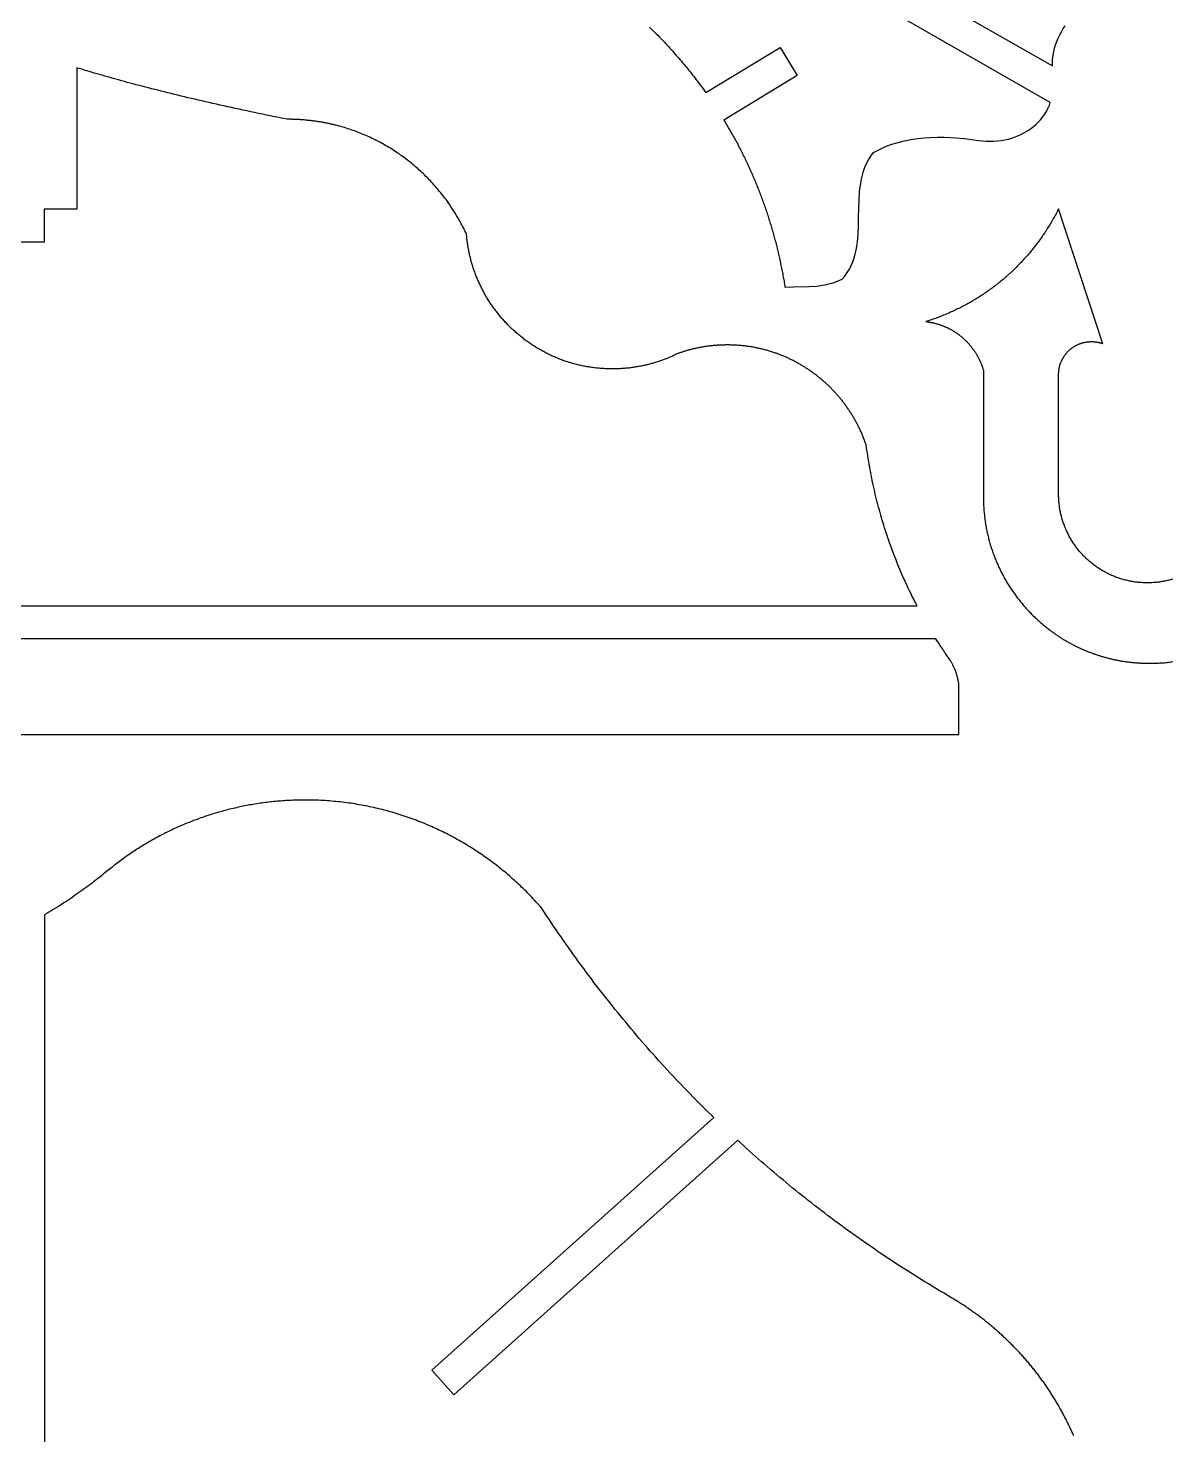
# Model space of a CAD drawing. Extents: x 25 to 747, y 34 to 1185.
# Drawn here: x 200.6 to 414.1, y 296.1 to 558.6 of the extents above; entities that cross this region are included whole.
import ezdxf

# ---------------------------------------------------------------- set-up
doc = ezdxf.new("R2010")
doc.units = 0
doc.layers.add('Default_Layer', color=1, linetype='CONTINUOUS')

msp = doc.modelspace()

# ---------------------------------------------------------------- linework, layer by layer
at = {"layer": 'Default_Layer'}
for points in [[(365.89, 566.39), (391.79, 551.56), (391.79, 552.04), (391.84, 552.77), (391.92, 553.48), (392.04, 554.17), (392.19, 554.84), (392.38, 555.5), (392.6, 556.14), (392.86, 556.76), (393.15, 557.36), (393.46, 557.94), (393.81, 558.51), (394.19, 559.05)], [(316.56, 558.8), (316.83, 558.55), (317.09, 558.29), (317.35, 558.04), (317.6, 557.78), (317.86, 557.52), (318.12, 557.27), (318.37, 557.01), (318.63, 556.75), (318.88, 556.48), (319.13, 556.22), (319.38, 555.96), (319.63, 555.69), (319.88, 555.43), (320.13, 555.16), (320.38, 554.89), (320.62, 554.62), (320.87, 554.35), (321.11, 554.08), (321.35, 553.81), (321.59, 553.53), (321.83, 553.26), (322.07, 552.98), (322.31, 552.7), (322.55, 552.43), (322.78, 552.15), (323.02, 551.86), (323.25, 551.58), (323.49, 551.3), (323.72, 551.01), (323.95, 550.73), (324.18, 550.44), (324.41, 550.15), (324.64, 549.86), (324.87, 549.57), (325.09, 549.28), (325.32, 548.99), (325.54, 548.69), (325.76, 548.4), (325.99, 548.1), (326.21, 547.8), (326.43, 547.5), (326.65, 547.2), (326.87, 546.9), (327.09, 546.6), (341, 555), (344.18, 549.74), (330.46, 541.46), (330.59, 541.25), (330.72, 541.04), (330.85, 540.83), (330.98, 540.61), (331.1, 540.4), (331.23, 540.19), (331.35, 539.97), (331.48, 539.76), (331.6, 539.55), (331.73, 539.33), (331.85, 539.11), (331.98, 538.9), (332.1, 538.68), (332.22, 538.46), (332.34, 538.25), (332.46, 538.03), (332.58, 537.81), (332.7, 537.59), (332.82, 537.37), (332.94, 537.15), (333.06, 536.93), (333.17, 536.7), (333.29, 536.48), (333.41, 536.26), (333.52, 536.03), (333.64, 535.81), (333.75, 535.59), (333.86, 535.36), (333.98, 535.14), (334.09, 534.91), (334.2, 534.68), (334.31, 534.45), (334.42, 534.23), (334.53, 534), (334.64, 533.77), (334.75, 533.54), (334.86, 533.31), (334.97, 533.08), (335.07, 532.85), (335.18, 532.62), (335.28, 532.38), (335.39, 532.15), (335.49, 531.92), (335.6, 531.68), (335.7, 531.45), (335.8, 531.22), (335.9, 530.98), (336, 530.74), (336.11, 530.51), (336.2, 530.27), (336.3, 530.03), (336.4, 529.8), (336.5, 529.56), (336.6, 529.32), (336.69, 529.08), (336.79, 528.84), (336.89, 528.6), (336.98, 528.36), (337.07, 528.12), (337.17, 527.87), (337.26, 527.63), (337.35, 527.39), (337.44, 527.14), (337.53, 526.9), (337.62, 526.66), (337.71, 526.41), (337.8, 526.17), (337.89, 525.92), (337.98, 525.67), (338.06, 525.43), (338.15, 525.18), (338.24, 524.93), (338.32, 524.68), (338.4, 524.43), (338.49, 524.18), (338.57, 523.93), (338.65, 523.68), (338.73, 523.43), (338.81, 523.18), (338.89, 522.93), (338.97, 522.67), (339.05, 522.42), (339.13, 522.17), (339.21, 521.91), (339.28, 521.66), (339.36, 521.4), (339.43, 521.15), (339.51, 520.89), (339.58, 520.63), (339.65, 520.38), (339.73, 520.12), (339.8, 519.86), (339.87, 519.6), (339.94, 519.34), (340.01, 519.09), (340.08, 518.83), (340.14, 518.56), (340.21, 518.3), (340.28, 518.04), (340.34, 517.78), (340.41, 517.52), (340.47, 517.26), (340.54, 516.99), (340.6, 516.73), (340.66, 516.46), (340.72, 516.2), (340.78, 515.93), (340.84, 515.67), (340.9, 515.4), (340.96, 515.14), (341.02, 514.87), (341.07, 514.6), (341.13, 514.33), (341.18, 514.07), (341.24, 513.8), (341.29, 513.53), (341.35, 513.26), (341.4, 512.99), (341.45, 512.72), (341.5, 512.45), (341.55, 512.17), (341.6, 511.9), (341.65, 511.63), (341.7, 511.36), (341.74, 511.08), (341.79, 510.81), (341.84, 510.53), (341.88, 510.26), (343.48, 510.32), (346.42, 510.37), (347.85, 510.47), (348.58, 510.56), (349.32, 510.69), (350.08, 510.87), (350.86, 511.09), (351.68, 511.38), (352.54, 511.73), (353.06, 512.35), (353.51, 512.99), (353.91, 513.65), (354.25, 514.32), (354.54, 515.02), (354.79, 515.72), (355, 516.45), (355.16, 517.18), (355.4, 518.68), (355.54, 520.22), (355.6, 521.78), (355.63, 523.36), (355.66, 524.95), (355.71, 526.53), (355.81, 528.1), (356.01, 529.65), (356.16, 530.41), (356.34, 531.16), (356.55, 531.9), (356.81, 532.63), (357.12, 533.34), (357.48, 534.04), (357.89, 534.73), (358.37, 535.39), (359.5, 535.98), (360.65, 536.49), (361.81, 536.93), (362.99, 537.29), (364.18, 537.59), (365.39, 537.84), (366.6, 538.02), (367.83, 538.15), (369.07, 538.22), (370.32, 538.25), (371.58, 538.24), (372.85, 538.19), (375.41, 537.98), (378, 537.65), (378.72, 537.56), (379.43, 537.51), (380.14, 537.5), (380.84, 537.51), (382.22, 537.65), (383.55, 537.91), (384.2, 538.09), (384.83, 538.3), (385.44, 538.54), (386.04, 538.81), (386.61, 539.12), (387.17, 539.45), (387.7, 539.8), (388.21, 540.19), (388.69, 540.6), (389.14, 541.04), (389.57, 541.51), (389.97, 542.01), (390.33, 542.52), (390.67, 543.07), (390.97, 543.64), (391.23, 544.23), (391.4, 544.7), (362.84, 561.06)], [(196.54, 450.79), (366.55, 450.79), (366.34, 451.2), (366.12, 451.61), (365.91, 452.03), (365.7, 452.44), (365.49, 452.86), (365.28, 453.28), (365.08, 453.7), (364.88, 454.12), (364.67, 454.55), (364.48, 454.98), (364.28, 455.41), (364.08, 455.84), (363.89, 456.27), (363.7, 456.71), (363.51, 457.15), (363.32, 457.59), (363.14, 458.03), (362.96, 458.47), (362.78, 458.92), (362.6, 459.36), (362.42, 459.81), (362.25, 460.26), (362.08, 460.72), (361.91, 461.17), (361.74, 461.63), (361.57, 462.09), (361.41, 462.55), (361.25, 463.01), (361.09, 463.48), (360.93, 463.94), (360.78, 464.41), (360.63, 464.88), (360.48, 465.35), (360.33, 465.83), (360.19, 466.3), (360.04, 466.78), (359.9, 467.26), (359.76, 467.74), (359.63, 468.22), (359.49, 468.71), (359.36, 469.2), (359.23, 469.68), (359.11, 470.17), (358.98, 470.67), (358.86, 471.16), (358.74, 471.65), (358.63, 472.15), (358.51, 472.65), (358.4, 473.15), (358.29, 473.65), (358.18, 474.16), (358.08, 474.66), (357.98, 475.17), (357.88, 475.68), (357.78, 476.19), (357.69, 476.7), (357.59, 477.21), (357.51, 477.73), (357.42, 478.24), (357.33, 478.76), (357.25, 479.28), (357.17, 479.8), (357.1, 480.33), (357.02, 480.85), (356.97, 481.02), (356.91, 481.18), (356.85, 481.35), (356.79, 481.51), (356.73, 481.67), (356.67, 481.84), (356.6, 482), (356.54, 482.16), (356.48, 482.32), (356.41, 482.48), (356.34, 482.64), (356.28, 482.8), (356.21, 482.96), (356.14, 483.12), (356.07, 483.27), (356, 483.43), (355.92, 483.59), (355.85, 483.74), (355.78, 483.9), (355.7, 484.05), (355.63, 484.21), (355.55, 484.36), (355.47, 484.52), (355.39, 484.67), (355.32, 484.82), (355.24, 484.97), (355.15, 485.12), (355.07, 485.27), (354.99, 485.42), (354.91, 485.57), (354.82, 485.72), (354.74, 485.87), (354.65, 486.01), (354.56, 486.16), (354.48, 486.3), (354.39, 486.45), (354.3, 486.59), (354.21, 486.74), (354.11, 486.88), (354.02, 487.02), (353.93, 487.17), (353.84, 487.31), (353.74, 487.45), (353.65, 487.59), (353.55, 487.73), (353.45, 487.87), (353.35, 488.01), (353.26, 488.14), (353.16, 488.28), (353.06, 488.42), (352.95, 488.55), (352.85, 488.69), (352.75, 488.82), (352.65, 488.95), (352.54, 489.09), (352.44, 489.22), (352.33, 489.35), (352.22, 489.48), (352.12, 489.61), (352.01, 489.74), (351.9, 489.87), (351.79, 490), (351.68, 490.13), (351.57, 490.25), (351.45, 490.38), (351.34, 490.5), (351.23, 490.63), (351.11, 490.75), (351, 490.87), (350.88, 491), (350.76, 491.12), (350.65, 491.24), (350.53, 491.36), (350.41, 491.48), (350.29, 491.6), (350.17, 491.72), (350.05, 491.83), (349.93, 491.95), (349.8, 492.07), (349.68, 492.18), (349.56, 492.3), (349.43, 492.41), (349.31, 492.52), (349.18, 492.63), (349.05, 492.75), (348.93, 492.86), (348.8, 492.97), (348.67, 493.08), (348.54, 493.18), (348.41, 493.29), (348.28, 493.4), (348.14, 493.5), (348.01, 493.61), (347.88, 493.71), (347.74, 493.82), (347.61, 493.92), (347.47, 494.02), (347.34, 494.12), (347.2, 494.22), (347.06, 494.32), (346.93, 494.42), (346.79, 494.52), (346.65, 494.62), (346.51, 494.71), (346.37, 494.81), (346.23, 494.9), (346.09, 495), (345.94, 495.09), (345.8, 495.18), (345.66, 495.28), (345.51, 495.37), (345.37, 495.46), (345.22, 495.55), (345.07, 495.63), (344.93, 495.72), (344.78, 495.81), (344.63, 495.89), (344.48, 495.98), (344.33, 496.06), (344.18, 496.15), (344.03, 496.23), (343.88, 496.31), (343.73, 496.39), (343.58, 496.47), (343.42, 496.55), (343.27, 496.63), (343.12, 496.7), (342.96, 496.78), (342.8, 496.86), (342.64, 496.94), (342.47, 497.01), (342.31, 497.09), (342.14, 497.17), (341.97, 497.24), (341.8, 497.31), (341.64, 497.38), (341.47, 497.45), (341.3, 497.52), (341.12, 497.59), (340.95, 497.66), (340.78, 497.73), (340.61, 497.79), (340.43, 497.86), (340.26, 497.92), (340.08, 497.98), (339.9, 498.04), (339.73, 498.1), (339.55, 498.16), (339.37, 498.22), (339.19, 498.27), (339.01, 498.33), (338.83, 498.38), (338.65, 498.43), (338.46, 498.49), (338.28, 498.54), (338.1, 498.58), (337.91, 498.63), (337.73, 498.68), (337.54, 498.72), (337.36, 498.77), (337.17, 498.81), (336.98, 498.85), (336.79, 498.89), (336.61, 498.93), (336.42, 498.97), (336.23, 499), (336.04, 499.04), (335.85, 499.07), (335.65, 499.11), (335.46, 499.14), (335.27, 499.17), (335.08, 499.2), (334.88, 499.22), (334.69, 499.25), (334.49, 499.27), (334.3, 499.3), (334.1, 499.32), (333.91, 499.34), (333.71, 499.36), (333.51, 499.38), (333.32, 499.39), (333.12, 499.41), (332.92, 499.42), (332.72, 499.43), (332.52, 499.44), (332.32, 499.45), (332.12, 499.46), (331.92, 499.47), (331.72, 499.47), (331.52, 499.48), (331.32, 499.48), (331.12, 499.48), (330.96, 499.48), (330.8, 499.48), (330.65, 499.47), (330.49, 499.47), (330.33, 499.47), (330.18, 499.46), (330.02, 499.46), (329.86, 499.45), (329.71, 499.44), (329.55, 499.43), (329.4, 499.43), (329.24, 499.42), (329.09, 499.4), (328.93, 499.39), (328.78, 499.38), (328.63, 499.37), (328.47, 499.35), (328.32, 499.34), (328.17, 499.32), (328.01, 499.31), (327.86, 499.29), (327.71, 499.27), (327.56, 499.25), (327.41, 499.23), (327.26, 499.21), (327.11, 499.19), (326.96, 499.17), (326.81, 499.14), (326.66, 499.12), (326.51, 499.09), (326.36, 499.07), (326.21, 499.04), (326.07, 499.02), (325.92, 498.99), (325.77, 498.96), (325.63, 498.93), (325.48, 498.9), (325.34, 498.87), (325.19, 498.84), (325.05, 498.81), (324.9, 498.77), (324.76, 498.74), (324.62, 498.7), (324.47, 498.67), (324.33, 498.63), (324.19, 498.6), (324.05, 498.56), (323.91, 498.52), (323.77, 498.48), (323.63, 498.44), (323.49, 498.4), (323.35, 498.36), (323.22, 498.32), (323.08, 498.28), (322.94, 498.24), (322.81, 498.19), (322.67, 498.15), (322.54, 498.1), (322.4, 498.06), (322.27, 498.01), (322.14, 497.96), (322, 497.92), (321.87, 497.87), (321.74, 497.82), (321.57, 497.74), (321.41, 497.65), (321.24, 497.57), (321.07, 497.5), (320.9, 497.42), (320.73, 497.34), (320.56, 497.26), (320.39, 497.19), (320.22, 497.12), (320.05, 497.04), (319.87, 496.97), (319.7, 496.9), (319.52, 496.83), (319.34, 496.77), (319.17, 496.7), (318.99, 496.63), (318.81, 496.57), (318.63, 496.51), (318.45, 496.44), (318.27, 496.38), (318.09, 496.32), (317.9, 496.27), (317.72, 496.21), (317.54, 496.15), (317.35, 496.1), (317.17, 496.05), (316.98, 495.99), (316.79, 495.94), (316.6, 495.89), (316.42, 495.85), (316.23, 495.8), (316.04, 495.75), (315.85, 495.71), (315.66, 495.67), (315.47, 495.62), (315.27, 495.58), (315.08, 495.54), (314.89, 495.51), (314.69, 495.47), (314.5, 495.44), (314.3, 495.4), (314.11, 495.37), (313.91, 495.34), (313.71, 495.31), (313.52, 495.28), (313.32, 495.25), (313.12, 495.23), (312.92, 495.2), (312.72, 495.18), (312.52, 495.16), (312.32, 495.14), (312.12, 495.12), (311.92, 495.1), (311.72, 495.09), (311.52, 495.07), (311.32, 495.06), (311.11, 495.05), (310.91, 495.04), (310.71, 495.03), (310.5, 495.03), (310.3, 495.02), (310.09, 495.02), (309.89, 495.01), (309.68, 495.01), (309.45, 495.02), (309.22, 495.02), (308.98, 495.02), (308.75, 495.03), (308.52, 495.04), (308.29, 495.05), (308.06, 495.06), (307.83, 495.08), (307.61, 495.09), (307.38, 495.11), (307.15, 495.13), (306.92, 495.15), (306.7, 495.17), (306.47, 495.2), (306.25, 495.23), (306.02, 495.26), (305.8, 495.29), (305.57, 495.32), (305.35, 495.35), (305.13, 495.39), (304.91, 495.43), (304.69, 495.47), (304.47, 495.51), (304.25, 495.55), (304.03, 495.6), (303.81, 495.64), (303.6, 495.69), (303.38, 495.74), (303.16, 495.79), (302.95, 495.85), (302.73, 495.9), (302.52, 495.96), (302.31, 496.02), (302.1, 496.08), (301.89, 496.14), (301.68, 496.2), (301.47, 496.26), (301.26, 496.33), (301.05, 496.4), (300.85, 496.47), (300.64, 496.54), (300.43, 496.61), (300.23, 496.69), (300.03, 496.76), (299.83, 496.84), (299.62, 496.92), (299.42, 497), (299.23, 497.08), (299.03, 497.16), (298.83, 497.25), (298.63, 497.33), (298.44, 497.42), (298.24, 497.51), (298.05, 497.6), (297.86, 497.69), (297.67, 497.79), (297.48, 497.88), (297.29, 497.98), (297.1, 498.07), (296.91, 498.17), (296.73, 498.27), (296.54, 498.38), (296.36, 498.48), (296.18, 498.58), (296, 498.69), (295.82, 498.79), (295.64, 498.9), (295.46, 499.01), (295.29, 499.12), (295.11, 499.23), (294.94, 499.34), (294.76, 499.45), (294.59, 499.57), (294.42, 499.68), (294.25, 499.8), (294.08, 499.92), (293.91, 500.04), (293.74, 500.16), (293.57, 500.28), (293.41, 500.4), (293.24, 500.53), (293.08, 500.65), (292.92, 500.78), (292.75, 500.91), (292.59, 501.03), (292.43, 501.16), (292.27, 501.29), (292.12, 501.43), (291.96, 501.56), (291.8, 501.69), (291.65, 501.83), (291.5, 501.97), (291.34, 502.1), (291.19, 502.24), (291.04, 502.38), (290.89, 502.52), (290.74, 502.66), (290.6, 502.81), (290.45, 502.95), (290.3, 503.1), (290.16, 503.24), (290.02, 503.39), (289.87, 503.54), (289.73, 503.69), (289.59, 503.84), (289.46, 503.99), (289.32, 504.14), (289.18, 504.29), (289.05, 504.45), (288.91, 504.6), (288.78, 504.76), (288.65, 504.92), (288.52, 505.07), (288.39, 505.23), (288.26, 505.39), (288.14, 505.55), (288.01, 505.72), (287.89, 505.88), (287.76, 506.04), (287.64, 506.21), (287.52, 506.37), (287.4, 506.54), (287.28, 506.71), (287.16, 506.88), (287.05, 507.05), (286.93, 507.22), (286.82, 507.39), (286.71, 507.56), (286.6, 507.73), (286.49, 507.91), (286.38, 508.08), (286.27, 508.26), (286.17, 508.43), (286.06, 508.61), (285.96, 508.79), (285.86, 508.97), (285.76, 509.15), (285.66, 509.33), (285.56, 509.51), (285.46, 509.69), (285.37, 509.87), (285.28, 510.06), (285.18, 510.24), (285.09, 510.43), (285, 510.62), (284.91, 510.8), (284.83, 510.99), (284.74, 511.18), (284.66, 511.37), (284.57, 511.56), (284.49, 511.75), (284.41, 511.94), (284.33, 512.13), (284.26, 512.33), (284.18, 512.52), (284.11, 512.72), (284.03, 512.91), (283.96, 513.11), (283.89, 513.3), (283.82, 513.5), (283.76, 513.7), (283.69, 513.9), (283.63, 514.1), (283.57, 514.3), (283.5, 514.5), (283.44, 514.7), (283.39, 514.9), (283.33, 515.11), (283.27, 515.31), (283.22, 515.51), (283.17, 515.72), (283.12, 515.92), (283.07, 516.13), (283.02, 516.34), (282.98, 516.54), (282.93, 516.75), (282.89, 516.96), (282.85, 517.17), (282.81, 517.38), (282.77, 517.59), (282.73, 517.8), (282.7, 518.01), (282.66, 518.22), (282.63, 518.44), (282.6, 518.65), (282.57, 518.86), (282.55, 519.08), (282.52, 519.29), (282.5, 519.51), (282.48, 519.72), (282.46, 519.94), (282.44, 520.16), (282.3, 520.45), (282.15, 520.75), (282.01, 521.05), (281.86, 521.34), (281.71, 521.63), (281.56, 521.92), (281.4, 522.21), (281.25, 522.5), (281.09, 522.78), (280.92, 523.07), (280.76, 523.35), (280.59, 523.63), (280.42, 523.91), (280.25, 524.19), (280.08, 524.46), (279.9, 524.74), (279.72, 525.01), (279.54, 525.28), (279.36, 525.55), (279.18, 525.82), (278.99, 526.08), (278.8, 526.35), (278.61, 526.61), (278.42, 526.87), (278.22, 527.13), (278.02, 527.39), (277.82, 527.64), (277.62, 527.89), (277.42, 528.14), (277.21, 528.39), (277, 528.64), (276.79, 528.89), (276.58, 529.13), (276.36, 529.37), (276.15, 529.61), (275.93, 529.85), (275.71, 530.08), (275.48, 530.32), (275.26, 530.55), (275.03, 530.78), (274.81, 531.01), (274.57, 531.23), (274.34, 531.46), (274.11, 531.68), (273.87, 531.9), (273.63, 532.11), (273.39, 532.33), (273.15, 532.54), (272.91, 532.75), (272.66, 532.96), (272.42, 533.17), (272.17, 533.38), (271.92, 533.58), (271.67, 533.78), (271.41, 533.98), (271.16, 534.17), (270.9, 534.37), (270.64, 534.56), (270.38, 534.75), (270.12, 534.93), (269.85, 535.12), (269.59, 535.3), (269.32, 535.48), (269.05, 535.66), (268.78, 535.83), (268.51, 536.01), (268.23, 536.18), (267.96, 536.34), (267.68, 536.51), (267.4, 536.67), (267.12, 536.83), (266.84, 536.99), (266.55, 537.15), (266.27, 537.3), (265.98, 537.45), (265.7, 537.6), (265.41, 537.75), (265.12, 537.89), (264.82, 538.03), (264.53, 538.17), (264.24, 538.31), (263.94, 538.44), (263.64, 538.57), (263.34, 538.7), (263.04, 538.83), (262.74, 538.95), (262.44, 539.07), (262.14, 539.19), (261.83, 539.31), (261.52, 539.42), (261.21, 539.53), (260.91, 539.64), (260.6, 539.74), (260.28, 539.84), (259.97, 539.94), (259.66, 540.04), (259.34, 540.13), (259.03, 540.22), (258.71, 540.31), (258.55, 540.35), (258.39, 540.4), (258.23, 540.44), (258.07, 540.48), (257.91, 540.52), (257.75, 540.56), (257.59, 540.6), (257.43, 540.63), (257.26, 540.67), (257.1, 540.71), (256.94, 540.74), (256.78, 540.78), (256.62, 540.81), (256.45, 540.85), (256.29, 540.88), (256.13, 540.91), (255.96, 540.94), (255.8, 540.98), (255.64, 541.01), (255.47, 541.03), (255.31, 541.06), (255.14, 541.09), (254.98, 541.12), (254.81, 541.14), (254.65, 541.17), (254.48, 541.2), (254.32, 541.22), (254.15, 541.24), (253.98, 541.27), (253.82, 541.29), (253.65, 541.31), (253.48, 541.33), (253.31, 541.35), (253.15, 541.37), (252.98, 541.39), (252.81, 541.4), (252.64, 541.42), (252.47, 541.44), (252.31, 541.45), (252.14, 541.47), (251.97, 541.48), (251.8, 541.49), (251.63, 541.51), (251.46, 541.52), (251.29, 541.53), (251.12, 541.54), (250.95, 541.55), (250.78, 541.55), (250.61, 541.56), (250.44, 541.57), (250.26, 541.57), (250.09, 541.58), (249.92, 541.58), (249.75, 541.59), (249.58, 541.59), (249.4, 541.59), (249.23, 541.59), (249.06, 541.59), (248.94, 541.59), (248.17, 541.75), (247.4, 541.91), (246.63, 542.06), (245.87, 542.22), (245.12, 542.37), (244.37, 542.53), (243.63, 542.69), (242.89, 542.84), (242.15, 543), (241.42, 543.15), (240.7, 543.31), (239.98, 543.47), (239.27, 543.62), (238.56, 543.78), (237.85, 543.93), (237.15, 544.09), (236.46, 544.24), (235.77, 544.4), (235.09, 544.55), (234.41, 544.71), (233.74, 544.86), (233.07, 545.01), (232.41, 545.17), (231.75, 545.32), (231.09, 545.48), (230.45, 545.63), (229.8, 545.78), (229.17, 545.93), (228.53, 546.09), (227.91, 546.24), (227.29, 546.39), (226.67, 546.54), (226.06, 546.69), (225.45, 546.85), (224.85, 547), (224.25, 547.15), (223.66, 547.3), (223.08, 547.45), (222.5, 547.6), (221.92, 547.75), (221.35, 547.9), (220.79, 548.05), (220.23, 548.19), (219.67, 548.34), (219.12, 548.49), (218.58, 548.64), (218.04, 548.78), (217.51, 548.93), (216.98, 549.08), (216.46, 549.22), (215.94, 549.37), (215.43, 549.51), (214.92, 549.66), (214.42, 549.8), (213.93, 549.94), (213.44, 550.09), (212.95, 550.23), (212.47, 550.37), (212, 550.51), (211.53, 550.65), (211.07, 550.79), (210.61, 550.93), (210.16, 551.07), (209.71, 551.21), (209.71, 524.83), (203.59, 524.83), (203.59, 518.64), (197.47, 518.64)], [(414.25, 455.77), (414.05, 455.71), (413.85, 455.66), (413.66, 455.6), (413.46, 455.56), (413.26, 455.51), (413.06, 455.46), (412.85, 455.42), (412.65, 455.38), (412.45, 455.34), (412.24, 455.31), (412.04, 455.27), (411.83, 455.24), (411.63, 455.22), (411.42, 455.19), (411.21, 455.17), (411, 455.15), (410.79, 455.13), (410.58, 455.12), (410.37, 455.1), (410.16, 455.1), (409.94, 455.09), (409.73, 455.08), (409.52, 455.08), (409.3, 455.08), (409.09, 455.09), (408.88, 455.1), (408.66, 455.1), (408.45, 455.12), (408.24, 455.13), (408.03, 455.15), (407.82, 455.17), (407.61, 455.19), (407.41, 455.22), (407.2, 455.24), (406.99, 455.27), (406.79, 455.31), (406.58, 455.34), (406.38, 455.38), (406.18, 455.42), (405.98, 455.46), (405.78, 455.51), (405.58, 455.56), (405.38, 455.6), (405.18, 455.66), (404.98, 455.71), (404.79, 455.77), (404.59, 455.83), (404.4, 455.89), (404.2, 455.95), (404.01, 456.02), (403.82, 456.09), (403.63, 456.16), (403.44, 456.23), (403.26, 456.31), (403.07, 456.39), (402.88, 456.46), (402.7, 456.55), (402.52, 456.63), (402.34, 456.72), (402.16, 456.8), (401.98, 456.9), (401.8, 456.99), (401.62, 457.08), (401.45, 457.18), (401.27, 457.28), (401.1, 457.38), (400.93, 457.48), (400.76, 457.59), (400.59, 457.69), (400.42, 457.8), (400.26, 457.91), (400.09, 458.02), (399.93, 458.14), (399.77, 458.26), (399.61, 458.37), (399.45, 458.49), (399.29, 458.62), (399.14, 458.74), (398.98, 458.87), (398.83, 458.99), (398.68, 459.12), (398.53, 459.25), (398.38, 459.39), (398.23, 459.52), (398.09, 459.66), (397.95, 459.79), (397.81, 459.93), (397.67, 460.08), (397.53, 460.22), (397.39, 460.36), (397.26, 460.51), (397.12, 460.66), (396.99, 460.81), (396.86, 460.96), (396.74, 461.11), (396.61, 461.26), (396.49, 461.42), (396.36, 461.58), (396.24, 461.74), (396.13, 461.9), (396.01, 462.06), (395.9, 462.22), (395.78, 462.39), (395.67, 462.55), (395.56, 462.72), (395.46, 462.89), (395.35, 463.06), (395.25, 463.23), (395.15, 463.4), (395.05, 463.58), (394.95, 463.75), (394.86, 463.93), (394.77, 464.11), (394.68, 464.29), (394.59, 464.47), (394.5, 464.65), (394.42, 464.83), (394.34, 465.01), (394.26, 465.2), (394.18, 465.39), (394.1, 465.57), (394.03, 465.76), (393.96, 465.95), (393.89, 466.14), (393.82, 466.33), (393.76, 466.53), (393.7, 466.72), (393.64, 466.92), (393.58, 467.11), (393.53, 467.31), (393.48, 467.51), (393.43, 467.71), (393.38, 467.91), (393.33, 468.11), (393.29, 468.31), (393.25, 468.51), (393.21, 468.71), (393.18, 468.92), (393.14, 469.12), (393.11, 469.33), (393.09, 469.54), (393.06, 469.74), (393.04, 469.95), (393.02, 470.16), (393, 470.37), (392.99, 470.58), (392.98, 470.79), (392.97, 471.01), (392.96, 471.22), (392.96, 471.43), (392.95, 471.65), (392.95, 493.98), (392.95, 494.08), (392.96, 494.18), (392.96, 494.27), (392.97, 494.37), (392.97, 494.47), (392.98, 494.56), (392.99, 494.66), (393, 494.75), (393.01, 494.84), (393.03, 494.94), (393.04, 495.03), (393.06, 495.12), (393.08, 495.21), (393.1, 495.31), (393.12, 495.4), (393.14, 495.49), (393.16, 495.58), (393.19, 495.67), (393.21, 495.76), (393.24, 495.84), (393.27, 495.93), (393.3, 496.02), (393.33, 496.11), (393.36, 496.19), (393.4, 496.28), (393.43, 496.36), (393.47, 496.45), (393.51, 496.53), (393.55, 496.61), (393.59, 496.69), (393.63, 496.78), (393.67, 496.86), (393.71, 496.94), (393.76, 497.02), (393.8, 497.09), (393.85, 497.17), (393.9, 497.25), (393.95, 497.33), (394, 497.4), (394.05, 497.48), (394.1, 497.55), (394.16, 497.62), (394.21, 497.7), (394.27, 497.77), (394.32, 497.84), (394.38, 497.91), (394.44, 497.98), (394.5, 498.05), (394.56, 498.11), (394.62, 498.18), (394.68, 498.24), (394.75, 498.31), (394.81, 498.37), (394.88, 498.44), (394.94, 498.5), (395.01, 498.56), (395.08, 498.62), (395.15, 498.68), (395.22, 498.74), (395.29, 498.79), (395.36, 498.85), (395.43, 498.9), (395.51, 498.96), (395.58, 499.01), (395.67, 499.07), (395.77, 499.14), (395.86, 499.2), (395.96, 499.26), (396.06, 499.31), (396.15, 499.37), (396.25, 499.42), (396.36, 499.47), (396.46, 499.52), (396.56, 499.57), (396.67, 499.61), (396.77, 499.66), (396.88, 499.7), (396.99, 499.74), (397.09, 499.78), (397.2, 499.81), (397.31, 499.85), (397.43, 499.88), (397.54, 499.91), (397.65, 499.94), (397.77, 499.97), (397.88, 499.99), (398, 500.01), (398.11, 500.03), (398.23, 500.05), (398.35, 500.06), (398.47, 500.08), (398.59, 500.09), (398.71, 500.09), (398.83, 500.1), (398.95, 500.1), (399.07, 500.11), (399.15, 500.1), (399.22, 500.1), (399.29, 500.1), (399.36, 500.1), (399.43, 500.09), (399.5, 500.09), (399.57, 500.09), (399.64, 500.08), (399.71, 500.07), (399.78, 500.06), (399.85, 500.06), (399.92, 500.05), (399.99, 500.04), (400.06, 500.03), (400.13, 500.02), (400.19, 500), (400.26, 499.99), (400.33, 499.98), (400.39, 499.96), (400.46, 499.95), (400.52, 499.93), (400.59, 499.92), (400.65, 499.9), (400.72, 499.88), (400.78, 499.87), (400.84, 499.85), (400.91, 499.83), (400.97, 499.81), (401.03, 499.79), (401.09, 499.76), (401.15, 499.74), (401.21, 499.72), (392.95, 524.9), (392.84, 524.67), (392.71, 524.43), (392.59, 524.2), (392.47, 523.97), (392.35, 523.74), (392.22, 523.5), (392.09, 523.27), (391.96, 523.05), (391.84, 522.82), (391.7, 522.59), (391.57, 522.36), (391.44, 522.14), (391.3, 521.91), (391.17, 521.69), (391.03, 521.47), (390.89, 521.25), (390.75, 521.03), (390.61, 520.81), (390.47, 520.59), (390.32, 520.37), (390.18, 520.16), (390.03, 519.94), (389.88, 519.73), (389.73, 519.51), (389.58, 519.3), (389.43, 519.09), (389.28, 518.88), (389.12, 518.67), (388.97, 518.46), (388.81, 518.26), (388.65, 518.05), (388.49, 517.85), (388.33, 517.64), (388.17, 517.44), (388.01, 517.24), (387.85, 517.04), (387.68, 516.84), (387.51, 516.64), (387.35, 516.44), (387.18, 516.25), (387.01, 516.05), (386.84, 515.86), (386.66, 515.66), (386.49, 515.47), (386.32, 515.28), (386.14, 515.09), (385.96, 514.9), (385.79, 514.72), (385.61, 514.53), (385.43, 514.35), (385.24, 514.16), (385.06, 513.98), (384.88, 513.8), (384.69, 513.62), (384.51, 513.44), (384.32, 513.26), (384.13, 513.08), (383.94, 512.91), (383.75, 512.73), (383.56, 512.56), (383.37, 512.39), (383.17, 512.22), (382.98, 512.05), (382.78, 511.88), (382.58, 511.71), (382.39, 511.55), (382.19, 511.38), (381.99, 511.22), (381.79, 511.06), (381.58, 510.9), (381.38, 510.74), (381.17, 510.58), (380.97, 510.42), (380.76, 510.26), (380.55, 510.11), (380.35, 509.96), (380.14, 509.8), (379.93, 509.65), (379.71, 509.5), (379.5, 509.36), (379.29, 509.21), (379.07, 509.06), (378.86, 508.92), (378.64, 508.78), (378.42, 508.63), (378.2, 508.49), (377.98, 508.35), (377.76, 508.22), (377.54, 508.08), (377.32, 507.94), (377.09, 507.81), (376.87, 507.68), (376.64, 507.55), (376.42, 507.42), (376.19, 507.29), (375.96, 507.16), (375.73, 507.04), (375.5, 506.91), (375.27, 506.79), (375.04, 506.67), (374.81, 506.55), (374.57, 506.43), (374.34, 506.31), (374.1, 506.2), (373.86, 506.08), (373.63, 505.97), (373.39, 505.86), (373.15, 505.75), (372.91, 505.64), (372.67, 505.53), (372.43, 505.42), (372.18, 505.32), (371.94, 505.22), (371.69, 505.12), (371.45, 505.02), (371.2, 504.92), (370.96, 504.82), (370.71, 504.72), (370.46, 504.63), (370.21, 504.54), (369.96, 504.45), (369.71, 504.36), (369.46, 504.27), (369.2, 504.18), (368.95, 504.1), (368.69, 504.01), (368.44, 503.93), (368.18, 503.85), (368.3, 503.83), (368.42, 503.82), (368.54, 503.8), (368.66, 503.78), (368.78, 503.76), (368.9, 503.74), (369.02, 503.72), (369.13, 503.7), (369.25, 503.68), (369.37, 503.65), (369.48, 503.63), (369.6, 503.6), (369.72, 503.57), (369.83, 503.54), (369.95, 503.51), (370.06, 503.48), (370.17, 503.45), (370.29, 503.42), (370.4, 503.39), (370.51, 503.35), (370.63, 503.32), (370.74, 503.28), (370.85, 503.24), (370.96, 503.2), (371.07, 503.16), (371.18, 503.12), (371.29, 503.08), (371.4, 503.04), (371.5, 502.99), (371.61, 502.95), (371.72, 502.91), (371.83, 502.86), (371.93, 502.81), (372.04, 502.76), (372.14, 502.71), (372.25, 502.66), (372.35, 502.61), (372.45, 502.56), (372.56, 502.51), (372.66, 502.45), (372.76, 502.4), (372.86, 502.34), (372.96, 502.29), (373.06, 502.23), (373.16, 502.17), (373.26, 502.11), (373.36, 502.05), (373.46, 501.99), (373.56, 501.93), (373.65, 501.87), (373.75, 501.81), (373.84, 501.74), (373.94, 501.68), (374.03, 501.61), (374.13, 501.54), (374.22, 501.48), (374.31, 501.41), (374.4, 501.34), (374.49, 501.27), (374.58, 501.2), (374.67, 501.13), (374.76, 501.05), (374.85, 500.98), (374.94, 500.91), (375.03, 500.83), (375.11, 500.76), (375.2, 500.68), (375.28, 500.6), (375.37, 500.53), (375.45, 500.45), (375.53, 500.37), (375.61, 500.29), (375.7, 500.21), (375.78, 500.13), (375.86, 500.04), (375.94, 499.96), (376.01, 499.88), (376.09, 499.79), (376.17, 499.71), (376.24, 499.62), (376.32, 499.53), (376.39, 499.45), (376.47, 499.36), (376.54, 499.27), (376.61, 499.18), (376.69, 499.09), (376.76, 499), (376.83, 498.91), (376.9, 498.82), (376.96, 498.72), (377.03, 498.63), (377.1, 498.54), (377.16, 498.44), (377.23, 498.35), (377.29, 498.25), (377.36, 498.16), (377.42, 498.06), (377.48, 497.96), (377.54, 497.86), (377.6, 497.76), (377.66, 497.66), (377.72, 497.56), (377.78, 497.46), (377.83, 497.36), (377.89, 497.26), (377.94, 497.16), (378, 497.05), (378.05, 496.95), (378.1, 496.85), (378.15, 496.74), (378.2, 496.64), (378.25, 496.53), (378.3, 496.42), (378.35, 496.32), (378.4, 496.21), (378.44, 496.1), (378.49, 495.99), (378.53, 495.88), (378.57, 495.77), (378.62, 495.66), (378.66, 495.55), (378.7, 495.44), (378.74, 495.33), (378.77, 495.22), (378.81, 495.11), (378.85, 494.99), (378.88, 494.88), (378.92, 494.77), (378.92, 471.07), (378.92, 470.83), (378.92, 470.6), (378.92, 470.36), (378.93, 470.13), (378.94, 469.89), (378.95, 469.66), (378.96, 469.43), (378.97, 469.19), (378.99, 468.96), (379, 468.73), (379.02, 468.5), (379.04, 468.27), (379.06, 468.04), (379.09, 467.81), (379.11, 467.58), (379.14, 467.35), (379.17, 467.12), (379.2, 466.9), (379.23, 466.67), (379.26, 466.44), (379.29, 466.22), (379.33, 465.99), (379.37, 465.77), (379.41, 465.54), (379.45, 465.32), (379.49, 465.1), (379.54, 464.87), (379.58, 464.65), (379.63, 464.43), (379.68, 464.21), (379.73, 463.99), (379.78, 463.77), (379.84, 463.55), (379.89, 463.33), (379.95, 463.11), (380.01, 462.9), (380.07, 462.68), (380.13, 462.46), (380.19, 462.25), (380.26, 462.03), (380.32, 461.82), (380.39, 461.61), (380.46, 461.39), (380.53, 461.18), (380.6, 460.97), (380.67, 460.76), (380.75, 460.55), (380.83, 460.34), (380.9, 460.13), (380.98, 459.92), (381.06, 459.72), (381.15, 459.51), (381.23, 459.3), (381.32, 459.1), (381.4, 458.89), (381.49, 458.69), (381.58, 458.49), (381.67, 458.28), (381.76, 458.08), (381.86, 457.88), (381.95, 457.68), (382.05, 457.48), (382.15, 457.29), (382.25, 457.09), (382.35, 456.89), (382.45, 456.7), (382.55, 456.5), (382.66, 456.31), (382.76, 456.11), (382.87, 455.92), (382.98, 455.73), (383.09, 455.54), (383.2, 455.35), (383.31, 455.16), (383.43, 454.97), (383.54, 454.78), (383.66, 454.6), (383.78, 454.41), (383.9, 454.22), (384.02, 454.04), (384.14, 453.86), (384.26, 453.67), (384.39, 453.49), (384.51, 453.31), (384.64, 453.13), (384.77, 452.95), (384.9, 452.78), (385.03, 452.6), (385.16, 452.42), (385.29, 452.25), (385.43, 452.08), (385.56, 451.9), (385.7, 451.73), (385.84, 451.56), (385.98, 451.39), (386.12, 451.22), (386.26, 451.05), (386.4, 450.88), (386.54, 450.72), (386.69, 450.55), (386.83, 450.39), (386.98, 450.23), (387.13, 450.06), (387.28, 449.9), (387.43, 449.74), (387.58, 449.58), (387.74, 449.43), (387.89, 449.27), (388.04, 449.11), (388.2, 448.96), (388.36, 448.81), (388.52, 448.65), (388.68, 448.5), (388.84, 448.35), (389, 448.2), (389.16, 448.05), (389.33, 447.91), (389.49, 447.76), (389.66, 447.61), (389.82, 447.47), (389.99, 447.33), (390.16, 447.19), (390.33, 447.05), (390.5, 446.91), (390.67, 446.77), (390.85, 446.63), (391.02, 446.5), (391.2, 446.36), (391.32, 446.27), (391.44, 446.18), (391.56, 446.09), (391.68, 446), (391.8, 445.91), (391.93, 445.82), (392.05, 445.73), (392.17, 445.64), (392.3, 445.56), (392.42, 445.47), (392.55, 445.38), (392.68, 445.3), (392.8, 445.22), (392.93, 445.13), (393.06, 445.05), (393.18, 444.96), (393.31, 444.88), (393.44, 444.8), (393.57, 444.72), (393.7, 444.64), (393.83, 444.56), (393.96, 444.48), (394.09, 444.4), (394.22, 444.32), (394.36, 444.25), (394.49, 444.17), (394.62, 444.09), (394.76, 444.02), (394.89, 443.94), (395.02, 443.87), (395.16, 443.8), (395.29, 443.72), (395.43, 443.65), (395.56, 443.58), (395.7, 443.51), (395.84, 443.44), (395.98, 443.37), (396.11, 443.3), (396.25, 443.23), (396.39, 443.16), (396.53, 443.1), (396.67, 443.03), (396.81, 442.97), (396.95, 442.9), (397.09, 442.84), (397.23, 442.77), (397.37, 442.71), (397.51, 442.65), (397.65, 442.59), (397.8, 442.53), (397.94, 442.46), (398.08, 442.41), (398.23, 442.35), (398.37, 442.29), (398.51, 442.23), (398.66, 442.17), (398.8, 442.12), (398.95, 442.06), (399.1, 442.01), (399.24, 441.95), (399.39, 441.9), (399.53, 441.85), (399.68, 441.8), (399.83, 441.75), (399.98, 441.7), (400.13, 441.65), (400.27, 441.6), (400.42, 441.55), (400.57, 441.5), (400.72, 441.45), (400.87, 441.41), (401.02, 441.36), (401.17, 441.32), (401.33, 441.28), (401.48, 441.23), (401.63, 441.19), (401.78, 441.15), (401.93, 441.11), (402.09, 441.07), (402.24, 441.03), (402.39, 440.99), (402.55, 440.95), (402.7, 440.92), (402.85, 440.88), (403.01, 440.84), (403.16, 440.81), (403.32, 440.77), (403.47, 440.74), (403.63, 440.71), (403.79, 440.68), (403.94, 440.65), (404.1, 440.62), (404.25, 440.59), (404.41, 440.56), (404.57, 440.53), (404.73, 440.5), (404.89, 440.48), (405.04, 440.45), (405.2, 440.43), (405.36, 440.4), (405.52, 440.38), (405.68, 440.36), (405.84, 440.34), (406, 440.32), (406.16, 440.3), (406.32, 440.28), (406.48, 440.26), (406.64, 440.24), (406.8, 440.23), (406.96, 440.21), (407.13, 440.2), (407.29, 440.18), (407.45, 440.17), (407.61, 440.16), (407.77, 440.15), (407.94, 440.14), (408.1, 440.13), (408.26, 440.12), (408.43, 440.11), (408.59, 440.1), (408.76, 440.09), (408.92, 440.09), (409.08, 440.08), (409.25, 440.08), (409.41, 440.08), (409.58, 440.08), (409.74, 440.07), (409.91, 440.07), (410.19, 440.08), (410.47, 440.08), (410.75, 440.08), (411.02, 440.09), (411.3, 440.1), (411.58, 440.12), (411.85, 440.13), (412.13, 440.15), (412.4, 440.17), (412.67, 440.19), (412.94, 440.22), (413.21, 440.25), (413.48, 440.28), (413.75, 440.31), (414.02, 440.34), (414.28, 440.38)], [(26.53, 426.77), (374.3, 426.77), (374.3, 436.34), (374.27, 436.49), (374.25, 436.65), (374.22, 436.8), (374.19, 436.95), (374.16, 437.1), (374.12, 437.25), (374.09, 437.4), (374.05, 437.55), (374.01, 437.7), (373.97, 437.84), (373.93, 437.99), (373.88, 438.13), (373.84, 438.27), (373.79, 438.42), (373.74, 438.56), (373.69, 438.69), (373.63, 438.83), (373.58, 438.97), (373.52, 439.1), (373.46, 439.24), (373.4, 439.37), (373.34, 439.5), (373.28, 439.63), (373.21, 439.76), (373.14, 439.89), (373.08, 440.01), (373.01, 440.14), (372.94, 440.26), (372.86, 440.39), (372.79, 440.51), (372.71, 440.63), (372.64, 440.75), (372.51, 440.93), (372.37, 441.12), (372.23, 441.32), (372.09, 441.52), (371.94, 441.74), (371.79, 441.96), (371.64, 442.19), (371.48, 442.43), (371.32, 442.68), (371.15, 442.93), (370.98, 443.19), (370.81, 443.47), (370.63, 443.75), (370.44, 444.04), (370.25, 444.34), (370.06, 444.65), (196.54, 444.65)], [(395.77, 295.92), (395.68, 296.12), (395.59, 296.32), (395.5, 296.53), (395.41, 296.73), (395.32, 296.93), (395.22, 297.14), (395.13, 297.34), (395.03, 297.54), (394.94, 297.74), (394.84, 297.94), (394.74, 298.14), (394.65, 298.34), (394.55, 298.54), (394.45, 298.74), (394.35, 298.94), (394.25, 299.14), (394.14, 299.34), (394.04, 299.53), (393.94, 299.73), (393.83, 299.93), (393.73, 300.12), (393.62, 300.32), (393.52, 300.51), (393.41, 300.71), (393.3, 300.9), (393.19, 301.09), (393.08, 301.29), (392.97, 301.48), (392.86, 301.67), (392.75, 301.86), (392.64, 302.06), (392.52, 302.25), (392.41, 302.44), (392.29, 302.63), (392.18, 302.81), (392.06, 303), (391.94, 303.19), (391.83, 303.38), (391.71, 303.57), (391.59, 303.75), (391.47, 303.94), (391.35, 304.13), (391.23, 304.31), (391.1, 304.5), (390.98, 304.68), (390.86, 304.86), (390.73, 305.05), (390.61, 305.23), (390.48, 305.41), (390.35, 305.59), (390.23, 305.77), (390.1, 305.95), (389.97, 306.13), (389.84, 306.31), (389.71, 306.49), (389.58, 306.67), (389.45, 306.85), (389.32, 307.03), (389.18, 307.2), (389.05, 307.38), (388.91, 307.56), (388.78, 307.73), (388.64, 307.91), (388.51, 308.08), (388.37, 308.25), (388.23, 308.43), (388.09, 308.6), (387.95, 308.77), (387.81, 308.94), (387.67, 309.11), (387.53, 309.28), (387.39, 309.45), (387.25, 309.62), (387.1, 309.79), (386.96, 309.96), (386.81, 310.13), (386.67, 310.29), (386.52, 310.46), (386.38, 310.63), (386.23, 310.79), (386.08, 310.95), (385.93, 311.12), (385.78, 311.28), (385.63, 311.45), (385.48, 311.61), (385.33, 311.77), (385.18, 311.93), (385.03, 312.09), (384.87, 312.25), (384.72, 312.41), (384.56, 312.57), (384.41, 312.73), (384.25, 312.88), (384.1, 313.04), (383.94, 313.2), (383.78, 313.35), (383.62, 313.51), (383.46, 313.66), (383.3, 313.82), (383.14, 313.97), (382.98, 314.12), (382.82, 314.27), (382.66, 314.43), (382.5, 314.58), (382.33, 314.73), (382.17, 314.88), (382, 315.02), (381.84, 315.17), (381.67, 315.32), (381.51, 315.47), (381.34, 315.61), (381.17, 315.76), (381, 315.9), (380.84, 316.05), (380.67, 316.19), (380.5, 316.34), (380.33, 316.48), (380.15, 316.62), (379.98, 316.76), (379.81, 316.9), (379.64, 317.04), (379.46, 317.18), (379.29, 317.32), (379.11, 317.46), (378.94, 317.59), (378.76, 317.73), (378.59, 317.87), (378.41, 318), (378.23, 318.14), (378.05, 318.27), (377.88, 318.4), (377.7, 318.54), (377.52, 318.67), (377.34, 318.8), (377.15, 318.93), (376.97, 319.06), (376.79, 319.19), (376.61, 319.32), (376.43, 319.44), (376.24, 319.57), (376.06, 319.7), (375.87, 319.82), (375.69, 319.95), (375.5, 320.07), (375.32, 320.2), (375.13, 320.32), (374.94, 320.44), (374.75, 320.56), (374.56, 320.68), (374.37, 320.8), (374.19, 320.92), (373.99, 321.04), (373.8, 321.16), (373.61, 321.28), (373.42, 321.39), (373.23, 321.51), (373.04, 321.62), (372.84, 321.74), (372.14, 322.15), (371.44, 322.57), (370.74, 322.98), (370.04, 323.4), (369.35, 323.82), (368.66, 324.24), (367.97, 324.66), (367.29, 325.09), (366.61, 325.51), (365.93, 325.94), (365.26, 326.36), (364.58, 326.79), (363.91, 327.22), (363.25, 327.65), (362.58, 328.09), (361.92, 328.52), (361.26, 328.96), (360.6, 329.39), (359.95, 329.83), (359.3, 330.27), (358.65, 330.71), (358.01, 331.15), (357.36, 331.6), (356.72, 332.04), (356.08, 332.49), (355.45, 332.94), (354.82, 333.39), (354.18, 333.84), (353.56, 334.29), (352.93, 334.74), (352.31, 335.2), (351.69, 335.66), (351.07, 336.11), (350.46, 336.57), (349.84, 337.03), (349.23, 337.5), (348.62, 337.96), (348.02, 338.43), (347.41, 338.89), (346.81, 339.36), (346.21, 339.83), (345.62, 340.3), (345.02, 340.78), (344.43, 341.25), (343.84, 341.73), (343.25, 342.2), (342.67, 342.68), (342.09, 343.16), (341.51, 343.65), (340.93, 344.13), (340.35, 344.61), (339.78, 345.1), (339.2, 345.59), (338.63, 346.08), (338.07, 346.57), (337.5, 347.06), (336.94, 347.56), (336.37, 348.05), (335.81, 348.55), (335.26, 349.05), (334.7, 349.55), (334.15, 350.06), (333.6, 350.56), (333.05, 351.07), (280.04, 303.55), (275.94, 308.13), (328.57, 355.3), (328.01, 355.85), (327.45, 356.39), (326.9, 356.94), (326.35, 357.49), (325.8, 358.04), (325.25, 358.59), (324.71, 359.15), (324.16, 359.71), (323.62, 360.26), (323.08, 360.83), (322.54, 361.39), (322.01, 361.95), (321.47, 362.52), (320.94, 363.09), (320.41, 363.66), (319.88, 364.23), (319.35, 364.81), (318.83, 365.38), (318.3, 365.96), (317.78, 366.54), (317.26, 367.13), (316.74, 367.71), (316.22, 368.3), (315.71, 368.89), (315.19, 369.48), (314.68, 370.08), (314.17, 370.67), (313.66, 371.27), (313.16, 371.87), (312.65, 372.48), (312.15, 373.08), (311.65, 373.69), (311.15, 374.3), (310.65, 374.91), (310.15, 375.53), (309.66, 376.14), (309.16, 376.76), (308.67, 377.38), (308.18, 378.01), (307.69, 378.63), (307.2, 379.26), (306.72, 379.89), (306.23, 380.53), (305.75, 381.16), (305.27, 381.8), (304.79, 382.44), (304.31, 383.09), (303.84, 383.74), (303.36, 384.38), (302.89, 385.04), (302.42, 385.69), (301.95, 386.35), (301.48, 387.01), (301.01, 387.67), (300.55, 388.33), (300.08, 389), (299.62, 389.67), (299.16, 390.34), (298.7, 391.02), (298.24, 391.7), (297.78, 392.38), (297.33, 393.06), (296.87, 393.75), (296.42, 394.44), (296.17, 394.73), (295.91, 395.01), (295.65, 395.3), (295.4, 395.58), (295.14, 395.86), (294.87, 396.14), (294.61, 396.42), (294.35, 396.7), (294.08, 396.97), (293.81, 397.25), (293.54, 397.52), (293.27, 397.79), (292.99, 398.06), (292.72, 398.32), (292.44, 398.59), (292.16, 398.85), (291.88, 399.11), (291.6, 399.37), (291.31, 399.62), (291.03, 399.88), (290.74, 400.13), (290.45, 400.38), (290.16, 400.63), (289.87, 400.88), (289.57, 401.13), (289.28, 401.37), (288.98, 401.61), (288.68, 401.85), (288.38, 402.09), (288.08, 402.32), (287.77, 402.56), (287.47, 402.79), (287.16, 403.02), (286.85, 403.25), (286.54, 403.48), (286.23, 403.7), (285.92, 403.92), (285.61, 404.14), (285.29, 404.36), (284.97, 404.58), (284.66, 404.79), (284.34, 405), (284.01, 405.21), (283.69, 405.42), (283.37, 405.62), (283.04, 405.83), (282.71, 406.03), (282.39, 406.23), (282.06, 406.43), (281.72, 406.62), (281.39, 406.81), (281.06, 407.01), (280.72, 407.19), (280.38, 407.38), (280.05, 407.57), (279.71, 407.75), (279.37, 407.93), (279.02, 408.11), (278.68, 408.28), (278.34, 408.45), (277.99, 408.63), (277.64, 408.79), (277.29, 408.96), (276.94, 409.13), (276.59, 409.29), (276.24, 409.45), (275.89, 409.61), (275.53, 409.76), (275.18, 409.91), (274.82, 410.06), (274.46, 410.21), (274.1, 410.36), (273.74, 410.5), (273.38, 410.64), (273.02, 410.78), (272.65, 410.92), (272.29, 411.05), (271.92, 411.19), (271.55, 411.32), (271.18, 411.44), (270.81, 411.57), (270.44, 411.69), (270.07, 411.81), (269.7, 411.93), (269.32, 412.04), (268.95, 412.16), (268.57, 412.27), (268.2, 412.37), (267.82, 412.48), (267.44, 412.58), (267.06, 412.68), (266.68, 412.78), (266.3, 412.87), (265.91, 412.97), (265.53, 413.06), (265.14, 413.14), (264.76, 413.23), (264.37, 413.31), (263.98, 413.39), (263.59, 413.47), (263.2, 413.54), (262.81, 413.62), (262.42, 413.69), (262.03, 413.75), (261.63, 413.82), (261.24, 413.88), (260.84, 413.94), (260.45, 413.99), (260.05, 414.05), (259.65, 414.1), (259.26, 414.15), (258.86, 414.19), (258.46, 414.24), (258.05, 414.28), (257.65, 414.31), (257.25, 414.35), (256.85, 414.38), (256.44, 414.41), (256.04, 414.44), (255.63, 414.46), (255.23, 414.48), (254.82, 414.5), (254.41, 414.52), (254, 414.53), (253.59, 414.54), (253.18, 414.55), (252.77, 414.55), (252.36, 414.55), (252.03, 414.55), (251.7, 414.55), (251.37, 414.54), (251.04, 414.54), (250.71, 414.53), (250.38, 414.52), (250.05, 414.51), (249.73, 414.49), (249.4, 414.48), (249.07, 414.46), (248.74, 414.44), (248.42, 414.42), (248.09, 414.4), (247.77, 414.37), (247.44, 414.35), (247.12, 414.32), (246.8, 414.29), (246.47, 414.26), (246.15, 414.22), (245.83, 414.19), (245.51, 414.15), (245.18, 414.11), (244.86, 414.07), (244.54, 414.03), (244.23, 413.99), (243.91, 413.94), (243.59, 413.9), (243.27, 413.85), (242.95, 413.8), (242.64, 413.74), (242.32, 413.69), (242.01, 413.63), (241.69, 413.58), (241.38, 413.52), (241.06, 413.46), (240.75, 413.4), (240.44, 413.33), (240.13, 413.27), (239.82, 413.2), (239.51, 413.13), (239.2, 413.06), (238.89, 412.99), (238.58, 412.91), (238.27, 412.84), (237.96, 412.76), (237.66, 412.68), (237.35, 412.6), (237.05, 412.52), (236.74, 412.44), (236.44, 412.35), (236.13, 412.27), (235.83, 412.18), (235.53, 412.09), (235.23, 412), (234.93, 411.9), (234.63, 411.81), (234.33, 411.71), (234.03, 411.62), (233.73, 411.52), (233.44, 411.42), (233.14, 411.31), (232.85, 411.21), (232.55, 411.1), (232.26, 411), (231.97, 410.89), (231.67, 410.78), (231.38, 410.67), (231.09, 410.56), (230.8, 410.44), (230.51, 410.32), (230.22, 410.21), (229.94, 410.09), (229.65, 409.97), (229.36, 409.85), (229.08, 409.72), (228.79, 409.6), (228.51, 409.47), (228.23, 409.34), (227.95, 409.22), (227.67, 409.09), (227.39, 408.95), (227.11, 408.82), (226.83, 408.69), (226.55, 408.55), (226.27, 408.41), (226, 408.27), (225.72, 408.13), (225.45, 407.99), (225.17, 407.85), (224.9, 407.7), (224.63, 407.56), (224.36, 407.41), (224.09, 407.26), (223.82, 407.11), (223.55, 406.96), (223.29, 406.81), (223.02, 406.65), (222.76, 406.5), (222.49, 406.34), (222.23, 406.18), (221.97, 406.02), (221.71, 405.86), (221.44, 405.7), (221.19, 405.53), (220.93, 405.37), (220.67, 405.2), (220.41, 405.03), (220.16, 404.87), (219.9, 404.7), (219.65, 404.52), (219.4, 404.35), (219.15, 404.18), (218.89, 404), (218.65, 403.83), (218.4, 403.65), (218.15, 403.47), (217.9, 403.29), (217.66, 403.11), (217.41, 402.92), (217.17, 402.74), (216.93, 402.55), (216.69, 402.37), (216.45, 402.18), (216.21, 401.99), (215.97, 401.8), (215.73, 401.61), (215.5, 401.42), (215.26, 401.22), (214.94, 400.96), (214.62, 400.7), (214.29, 400.43), (213.97, 400.17), (213.64, 399.91), (213.31, 399.65), (212.97, 399.39), (212.63, 399.13), (212.29, 398.87), (211.95, 398.62), (211.61, 398.36), (211.26, 398.1), (210.91, 397.85), (210.56, 397.6), (210.2, 397.34), (209.84, 397.09), (209.48, 396.84), (209.12, 396.59), (208.75, 396.33), (208.38, 396.08), (208.01, 395.83), (207.63, 395.58), (207.25, 395.34), (206.87, 395.09), (206.48, 394.84), (206.09, 394.59), (205.7, 394.35), (205.3, 394.1), (204.9, 393.86), (204.5, 393.61), (204.1, 393.37), (203.69, 393.12), (203.69, 218.64)]]:
    msp.add_lwpolyline(points, dxfattribs=at)

doc.saveas('drawing.dxf')
